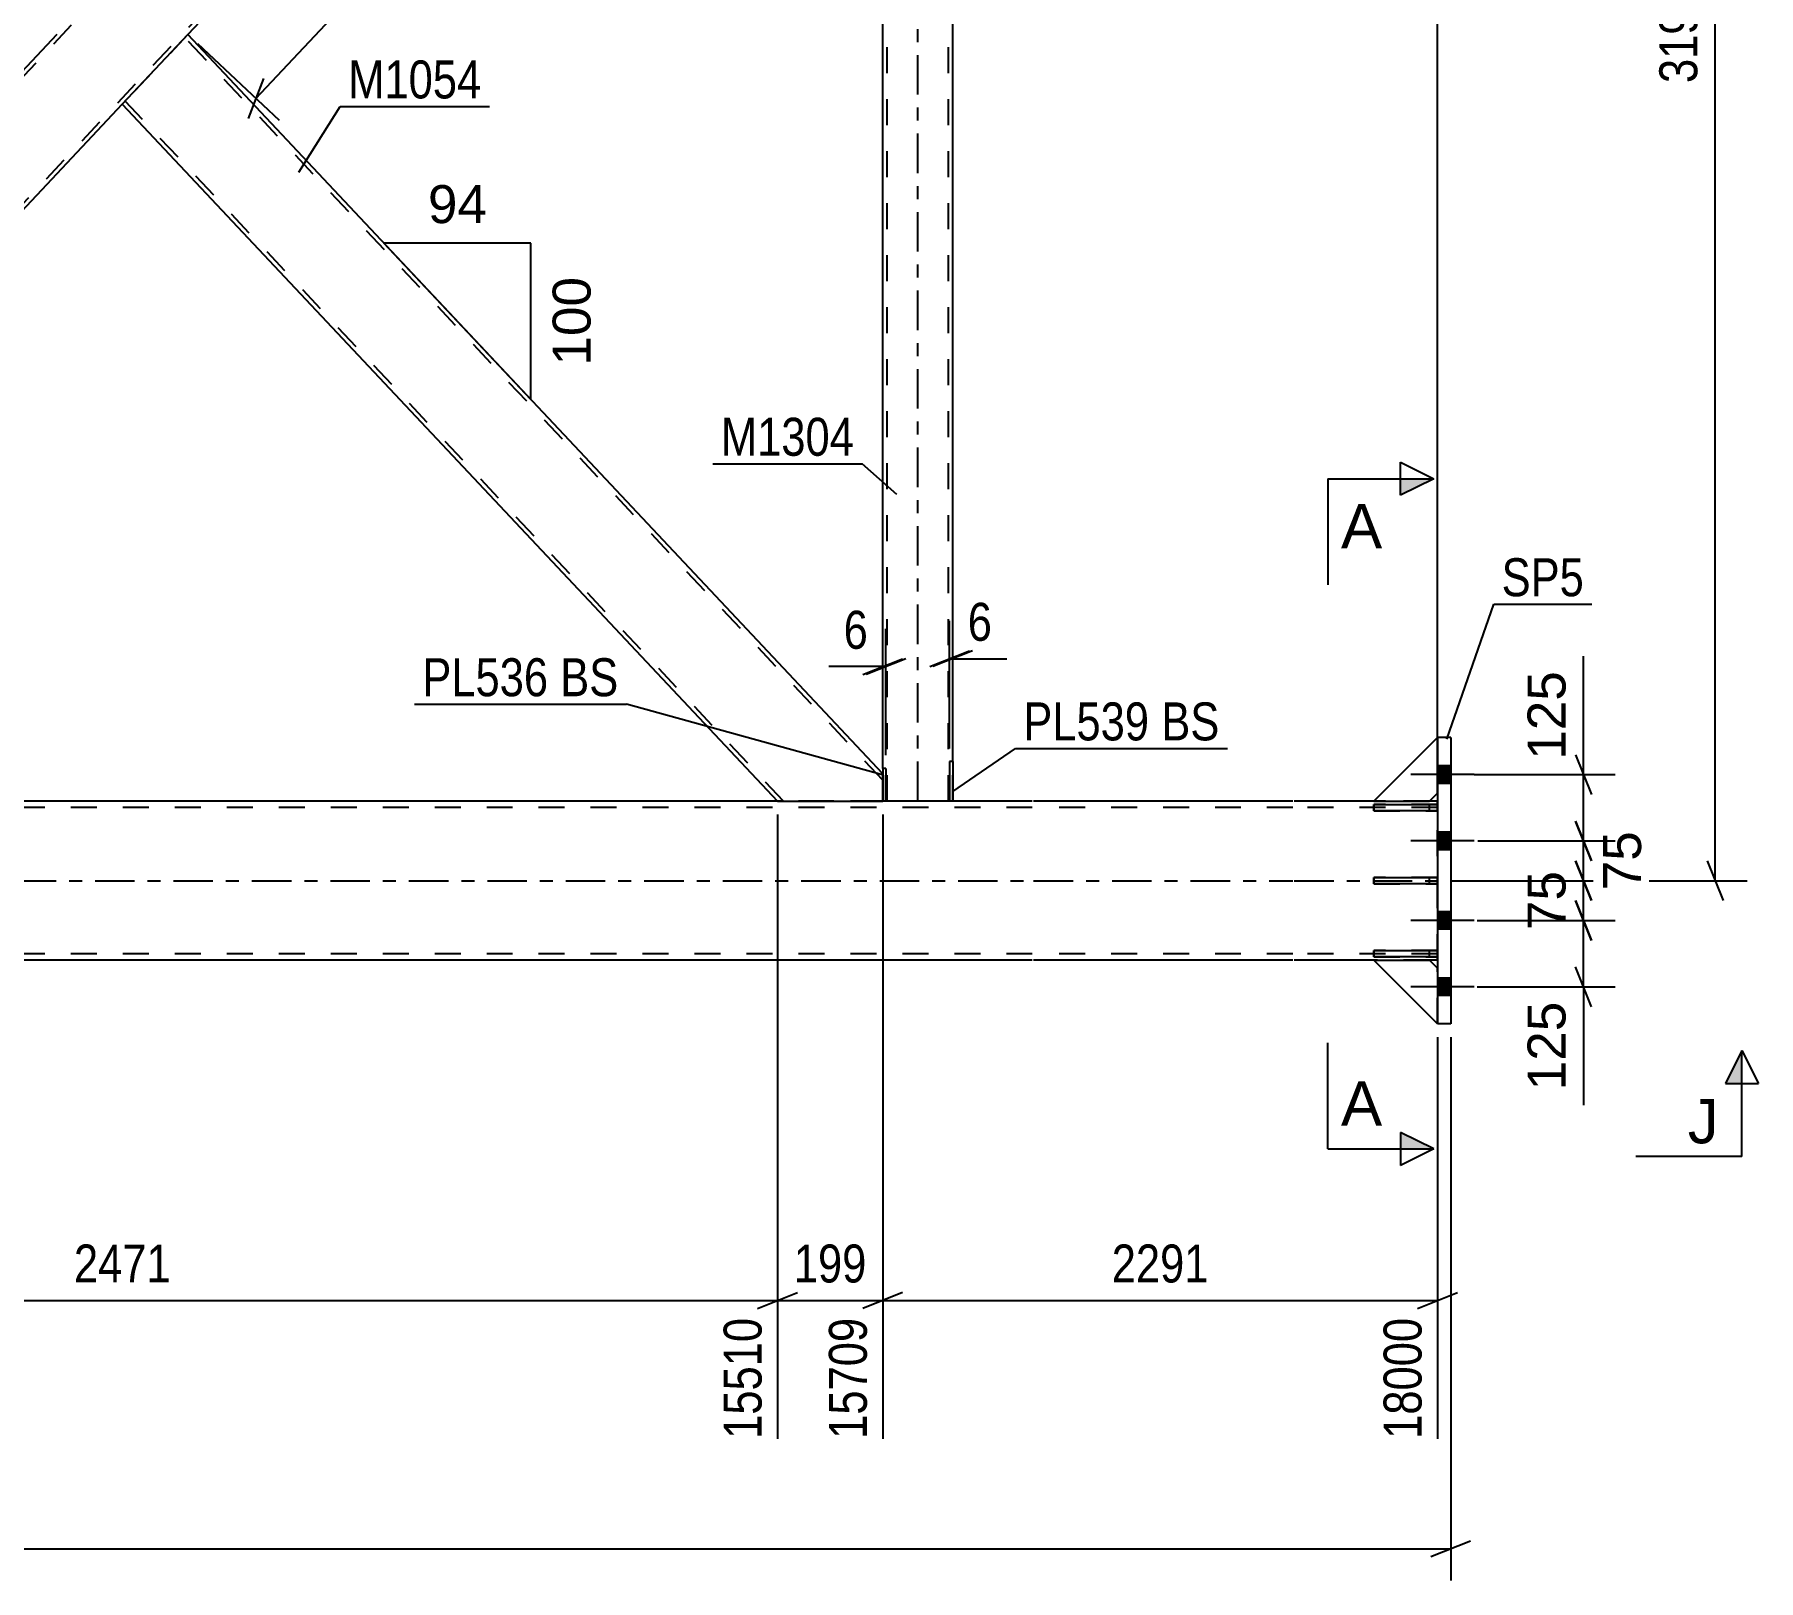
# Model space of a CAD drawing. Header units: millimetres. Extents: x -147 to 1042, y -583 to 258.
# Drawn here: x 472.8 to 602.8, y -180.4 to -63.8 of the extents above; entities that cross this region are included whole.
import ezdxf

# ---------------------------------------------------------------- set-up
doc = ezdxf.new("R2010")
doc.units = ezdxf.units.MM
doc.linetypes.add('DXK_LINE_DOT2', pattern=[3.9198, 1.9599, -1.9599])
doc.linetypes.add('DXK_LINE_DOT3', pattern=[5.9187, 2.979, -0.9799, 0.9799, -0.9799])
doc.styles.add('Arial', font='arial.ttf', dxfattribs={"height": 0.2})
doc.styles.add('Arial Narrow', font='ARIALN.TTF', dxfattribs={"height": 0.2})

# ---------------------------------------------------------------- blocks, each defined once
blk = doc.blocks.new('Part-335478933-4373 - 4163')
at = {"color": 2, "linetype": 'Continuous'}
for p, q in [((479.4, -69.05), (484.34, -63.8)), ((536.76, -119.54), (484.34, -63.8)), ((479.4, -69.05), (528.82, -121.6)), ((528.84, -121.6), (536.76, -121.6))]:
    blk.add_line(p, q, dxfattribs=at)
at = {"color": 7, "linetype": 'DXK_LINE_DOT2'}
for p, q in [((536.76, -120.01), (484.12, -64.03)), ((479.62, -68.82), (479.64, -68.8)), ((529.26, -121.6), (479.62, -68.82)), ((536.76, -121.6), (536.76, -119.54)), ((528.82, -121.6), (528.84, -121.6)), ((528.84, -121.6), (528.82, -121.6))]:
    blk.add_line(p, q, dxfattribs=at)
blk = doc.blocks.new('Part-335478933-4565 - 4163')
at = {"color": 2, "linetype": 'Continuous'}
for p, q in [((578.6, -116.8), (573.8, -121.6)), ((573.8, -121.6), (578, -121.6)), ((578, -121.6), (578.6, -121))]:
    blk.add_line(p, q, dxfattribs=at)
at = {"color": 7, "linetype": 'DXK_LINE_DOT2'}
blk.add_line((578.6, -121), (578.6, -116.8), dxfattribs=at)
blk = doc.blocks.new('Part-335478933-4378 - 4163')
at = {"color": 2, "linetype": 'Continuous'}
for p, q in [((579.6, -116.8), (578.6, -116.8)), ((578.6, -116.8), (578.6, -138.4)), ((579.6, -116.8), (579.6, -138.4)), ((579.6, -138.4), (578.6, -138.4))]:
    blk.add_line(p, q, dxfattribs=at)
blk = doc.blocks.new('Part-335478933-4298 - 4163')
at = {"color": 7, "linetype": 'DXK_LINE_DOT2'}
for p, q in [((529.26, -6), (422.05, -120)), ((528.82, -6), (528.84, -6)), ((528.84, -6), (528.82, -6)), ((536.76, -8.06), (536.76, -6)), ((536.76, -7.59), (429.55, -121.6)), ((479.4, -58.55), (474.46, -63.8)), ((484.34, -63.8), (479.4, -69.05)), ((422.05, -121.6), (422.05, -119.53)), ((425.91, -121.6), (422.05, -121.6)), ((429.99, -121.6), (429.96, -121.6)), ((429.99, -121.6), (429.96, -121.6))]:
    blk.add_line(p, q, dxfattribs=at)
at = {"color": 2, "linetype": 'Continuous'}
for p, q in [((528.82, -6), (479.4, -58.55)), ((536.76, -6), (528.84, -6)), ((536.76, -8.06), (484.34, -63.8)), ((474.46, -63.8), (422.05, -119.53)), ((479.4, -69.05), (429.99, -121.6)), ((429.11, -121.6), (425.91, -121.6)), ((429.96, -121.6), (429.11, -121.6))]:
    blk.add_line(p, q, dxfattribs=at)
blk = doc.blocks.new('Part-335478933-4313 - 4163')
at = {"color": 7, "linetype": 'DXK_LINE_DOT2'}
for p, q in [((542.04, -6), (536.76, -6)), ((536.76, -8.46), (536.76, -6)), ((537.08, -121.6), (537.08, -6)), ((541.72, -121.6), (541.72, -6)), ((542.04, -8.98), (542.04, -6)), ((536.76, -121.6), (536.76, -119.14)), ((542.04, -121.6), (542.04, -118.62)), ((542.04, -121.6), (536.76, -121.6))]:
    blk.add_line(p, q, dxfattribs=at)
at = {"color": 7, "linetype": 'DXK_LINE_DOT3'}
blk.add_line((539.4, -121.6), (539.4, -6), dxfattribs=at)
at = {"color": 2, "linetype": 'Continuous'}
for p, q in [((536.76, -119.14), (536.76, -8.46)), ((542.04, -118.62), (542.04, -8.98))]:
    blk.add_line(p, q, dxfattribs=at)
blk = doc.blocks.new('Part-335478933-4473 - 4163')
at = {"color": 7, "linetype": 'DXK_LINE_DOT2'}
for p, q in [((548.04, -122.08), (-73.1, -122.08)), ((548.04, -121.6), (-67.1, -121.6)), ((537, -121.6), (528.84, -121.6)), ((542.04, -121.6), (541.8, -121.6)), ((567.7, -121.6), (548.14, -121.6)), ((567.7, -122.08), (548.14, -122.08)), ((578.6, -121.6), (567.8, -121.6)), ((578.6, -122.08), (567.8, -122.08)), ((578, -121.6), (573.8, -121.6)), ((578.6, -133.6), (578.6, -121.6)), ((548.04, -133.12), (-73.1, -133.12)), ((567.7, -133.12), (548.14, -133.12)), ((578.6, -133.12), (567.8, -133.12)), ((578, -133.6), (573.8, -133.6))]:
    blk.add_line(p, q, dxfattribs=at)
at = {"color": 2, "linetype": 'Continuous'}
for p, q in [((528.84, -121.6), (429.96, -121.6)), ((541.8, -121.6), (537, -121.6)), ((548.04, -121.6), (542.04, -121.6)), ((567.7, -121.6), (548.14, -121.6)), ((573.8, -121.6), (567.8, -121.6)), ((578.6, -121.6), (578, -121.6)), ((548.04, -133.6), (-73.1, -133.6)), ((567.7, -133.6), (548.14, -133.6)), ((573.8, -133.6), (567.8, -133.6)), ((578.6, -133.6), (578, -133.6))]:
    blk.add_line(p, q, dxfattribs=at)
at = {"color": 7, "linetype": 'DXK_LINE_DOT3'}
for p, q in [((-73.1, -127.6), (548.04, -127.6)), ((548.14, -127.6), (567.7, -127.6)), ((567.8, -127.6), (578.6, -127.6))]:
    blk.add_line(p, q, dxfattribs=at)
blk = doc.blocks.new('Bolt-335478933-4505 - 4163')
at = {"linetype": 'Continuous'}
for points in [[(578.6, -118.94), (578.6, -120.26), (579.6, -120.26), (579.6, -118.94)], [(578.6, -118.94), (578.6, -120.26), (579.6, -120.26), (579.6, -118.94)], [(578.6, -118.94), (578.6, -120.26), (579.6, -120.26), (579.6, -118.94)], [(578.6, -123.94), (578.6, -125.26), (579.6, -125.26), (579.6, -123.94)], [(578.6, -123.94), (578.6, -125.26), (579.6, -125.26), (579.6, -123.94)], [(578.6, -129.94), (578.6, -131.26), (579.6, -131.26), (579.6, -129.94)], [(578.6, -129.94), (578.6, -131.26), (579.6, -131.26), (579.6, -129.94)], [(578.6, -134.94), (578.6, -136.26), (579.6, -136.26), (579.6, -134.94)], [(578.6, -134.94), (578.6, -136.26), (579.6, -136.26), (579.6, -134.94)], [(578.6, -134.94), (578.6, -136.26), (579.6, -136.26), (579.6, -134.94)]]:
    blk.add_hatch(color=1, dxfattribs=at).paths.add_polyline_path(points)
at = {"color": 1, "linetype": 'Continuous'}
for p, q in [((581.36, -119.6), (576.6, -119.6)), ((581.36, -119.6), (576.6, -119.6)), ((581.36, -119.6), (576.6, -119.6)), ((579.6, -118.94), (578.6, -118.94)), ((579.6, -118.94), (578.6, -118.94)), ((579.6, -118.94), (578.6, -118.94)), ((579.6, -120.26), (578.6, -120.26)), ((579.6, -120.26), (578.6, -120.26)), ((579.6, -120.26), (578.6, -120.26)), ((581.36, -124.6), (576.6, -124.6)), ((581.36, -124.6), (576.6, -124.6)), ((579.6, -123.94), (578.6, -123.94)), ((579.6, -123.94), (578.6, -123.94)), ((579.6, -125.26), (578.6, -125.26)), ((579.6, -125.26), (578.6, -125.26)), ((579.6, -129.94), (578.6, -129.94)), ((579.6, -129.94), (578.6, -129.94)), ((581.36, -130.6), (576.6, -130.6)), ((581.36, -130.6), (576.6, -130.6)), ((579.6, -131.26), (578.6, -131.26)), ((579.6, -131.26), (578.6, -131.26)), ((579.6, -134.94), (578.6, -134.94)), ((579.6, -134.94), (578.6, -134.94)), ((579.6, -134.94), (578.6, -134.94)), ((581.36, -135.6), (576.6, -135.6)), ((581.36, -135.6), (576.6, -135.6)), ((581.36, -135.6), (576.6, -135.6)), ((579.6, -136.26), (578.6, -136.26)), ((579.6, -136.26), (578.6, -136.26)), ((579.6, -136.26), (578.6, -136.26))]:
    blk.add_line(p, q, dxfattribs=at)
blk = doc.blocks.new('Part-335478933-4665 - 4163')
at = {"color": 7, "linetype": 'DXK_LINE_DOT2'}
for p, q in [((536.76, -121.6), (536.76, -119.14)), ((537, -119.14), (536.76, -119.14)), ((537, -121.6), (537, -119.14)), ((537, -121.6), (536.76, -121.6))]:
    blk.add_line(p, q, dxfattribs=at)
blk = doc.blocks.new('Part-335478933-4538 - 4163')
at = {"color": 2, "linetype": 'Continuous'}
for p, q in [((573.8, -127.36), (578.6, -127.36)), ((573.8, -127.84), (573.8, -127.36)), ((578.6, -127.36), (578.6, -127.84)), ((578.6, -127.84), (573.8, -127.84))]:
    blk.add_line(p, q, dxfattribs=at)
at = {"color": 7, "linetype": 'DXK_LINE_DOT2'}
blk.add_line((578, -127.84), (578, -127.36), dxfattribs=at)
blk = doc.blocks.new('Part-335478933-4541 - 4163')
at = {"color": 2, "linetype": 'Continuous'}
for p, q in [((573.8, -132.86), (578.6, -132.86)), ((573.8, -133.34), (573.8, -132.86)), ((578.6, -133.34), (573.8, -133.34)), ((578.6, -132.86), (578.6, -133.34))]:
    blk.add_line(p, q, dxfattribs=at)
at = {"color": 7, "linetype": 'DXK_LINE_DOT2'}
blk.add_line((578, -133.34), (578, -132.86), dxfattribs=at)
blk = doc.blocks.new('Part-335478933-4544 - 4163')
at = {"color": 2, "linetype": 'Continuous'}
for p, q in [((573.8, -121.86), (578.6, -121.86)), ((573.8, -122.34), (573.8, -121.86)), ((578.6, -121.86), (578.6, -122.34)), ((578.6, -122.34), (573.8, -122.34))]:
    blk.add_line(p, q, dxfattribs=at)
at = {"color": 7, "linetype": 'DXK_LINE_DOT2'}
blk.add_line((578, -122.34), (578, -121.86), dxfattribs=at)
blk = doc.blocks.new('Part-335478933-4547 - 4163')
at = {"color": 7, "linetype": 'DXK_LINE_DOT2'}
for p, q in [((578.6, -127.36), (573.8, -127.36)), ((573.8, -127.36), (573.8, -127.84)), ((578, -127.84), (578, -127.36)), ((578.6, -127.84), (578.6, -127.36)), ((573.8, -127.84), (578.6, -127.84))]:
    blk.add_line(p, q, dxfattribs=at)
blk = doc.blocks.new('Part-335478933-4550 - 4163')
at = {"color": 7, "linetype": 'DXK_LINE_DOT2'}
for p, q in [((578.6, -132.86), (573.8, -132.86)), ((573.8, -132.86), (573.8, -133.34)), ((573.8, -133.34), (578.6, -133.34)), ((578, -133.34), (578, -132.86)), ((578.6, -133.34), (578.6, -132.86))]:
    blk.add_line(p, q, dxfattribs=at)
blk = doc.blocks.new('Part-335478933-4553 - 4163')
at = {"color": 7, "linetype": 'DXK_LINE_DOT2'}
for p, q in [((578.6, -121.86), (573.8, -121.86)), ((573.8, -121.86), (573.8, -122.34)), ((578, -122.34), (578, -121.86)), ((578.6, -122.34), (578.6, -121.86)), ((573.8, -122.34), (578.6, -122.34))]:
    blk.add_line(p, q, dxfattribs=at)
blk = doc.blocks.new('Part-335478933-4556 - 4163')
at = {"color": 7, "linetype": 'DXK_LINE_DOT2'}
for p, q in [((573.8, -133.6), (578, -133.6)), ((578.6, -138.4), (573.8, -133.6)), ((578, -133.6), (578.6, -134.2)), ((578.6, -134.2), (578.6, -138.4))]:
    blk.add_line(p, q, dxfattribs=at)
blk = doc.blocks.new('Part-335478933-4559 - 4163')
at = {"color": 2, "linetype": 'Continuous'}
for p, q in [((573.8, -133.6), (578, -133.6)), ((578.6, -138.4), (573.8, -133.6)), ((578, -133.6), (578.6, -134.2))]:
    blk.add_line(p, q, dxfattribs=at)
at = {"color": 7, "linetype": 'DXK_LINE_DOT2'}
blk.add_line((578.6, -138.4), (578.6, -134.2), dxfattribs=at)
blk = doc.blocks.new('Part-335478933-4562 - 4163')
at = {"color": 7, "linetype": 'DXK_LINE_DOT2'}
for p, q in [((578.6, -116.8), (573.8, -121.6)), ((578.6, -121), (578.6, -116.8)), ((573.8, -121.6), (578, -121.6)), ((578, -121.6), (578.6, -121))]:
    blk.add_line(p, q, dxfattribs=at)
blk = doc.blocks.new('Part-335478933-4656 - 4163')
at = {"color": 2, "linetype": 'Continuous'}
for p, q in [((542.04, -118.62), (541.8, -118.62)), ((541.8, -118.62), (541.8, -121.6)), ((542.04, -118.62), (542.04, -121.6)), ((542.04, -121.6), (541.8, -121.6))]:
    blk.add_line(p, q, dxfattribs=at)
blk = doc.blocks.new('Part-335478933-4659 - 4163')
at = {"color": 2, "linetype": 'Continuous'}
for p, q in [((537, -119.14), (536.76, -119.14)), ((536.76, -119.14), (536.76, -121.6)), ((537, -119.14), (537, -121.6)), ((537, -121.6), (536.76, -121.6))]:
    blk.add_line(p, q, dxfattribs=at)
blk = doc.blocks.new('Part-335478933-4662 - 4163')
at = {"color": 7, "linetype": 'DXK_LINE_DOT2'}
for p, q in [((541.8, -121.6), (541.8, -118.62)), ((542.04, -118.62), (541.8, -118.62)), ((542.04, -121.6), (542.04, -118.62)), ((542.04, -121.6), (541.8, -121.6))]:
    blk.add_line(p, q, dxfattribs=at)
blk = doc.blocks.new('StraightDimension-335478933-11443 - 4163')
at = {"color": 7, "linetype": 'Continuous'}
for p, q in [((589.01, -126.1), (590.21, -129.1)), ((579.6, -127.6), (592.01, -127.6)), ((589.61, -130.6), (589.61, -127.6)), ((590.21, -132.1), (589.01, -129.1)), ((581.6, -130.6), (592.01, -130.6))]:
    blk.add_line(p, q, dxfattribs=at)
at = {"color": 0}
blk.add_wipeout([(588.86, -126.28), (584.66, -126.28), (584.66, -131.92), (588.86, -131.92)], dxfattribs=at)
at = {"color": 3, "style": 'Arial'}
blk.add_text('75', height=2.865, rotation=90.0002, dxfattribs=at).set_placement((588.26, -131.32))
blk = doc.blocks.new('StraightDimension-335478933-5385 - 4163')
at = {"color": 7, "linetype": 'Continuous'}
for p, q in [((599.55, -127.6), (599.55, 0)), ((598.95, -126.1), (600.15, -129.1)), ((580.6, -127.6), (601.95, -127.6))]:
    blk.add_line(p, q, dxfattribs=at)
at = {"color": 0}
blk.add_wipeout([(598.8, -59.54), (594.6, -59.54), (594.6, -68.06), (598.8, -68.06)], dxfattribs=at)
at = {"color": 3, "style": 'Arial Narrow'}
blk.add_text('3190', height=2.863, rotation=90.0002, dxfattribs=at).set_placement((598.2, -67.46))
blk = doc.blocks.new('StraightDimension-335478933-11442 - 4163')
at = {"color": 7, "linetype": 'Continuous'}
for p, q in [((589.01, -123.1), (590.21, -126.1)), ((581.64, -124.6), (592.46, -124.6)), ((589.61, -127.6), (589.61, -124.6)), ((590.21, -129.1), (589.01, -126.1)), ((579.6, -127.6), (592.46, -127.6))]:
    blk.add_line(p, q, dxfattribs=at)
at = {"color": 0}
blk.add_wipeout([(594.56, -123.28), (590.36, -123.28), (590.36, -128.92), (594.56, -128.92)], dxfattribs=at)
at = {"color": 3, "style": 'Arial'}
blk.add_text('75', height=2.865, rotation=90.0002, dxfattribs=at).set_placement((593.96, -128.32))
blk = doc.blocks.new('StraightDimension-335478933-11242 - 4163')
at = {"color": 7, "linetype": 'Continuous'}
for p, q in [((579.6, -139.4), (579.6, -180.36)), ((-85, -177.96), (579.6, -177.96)), ((578.1, -178.56), (581.1, -177.36))]:
    blk.add_line(p, q, dxfattribs=at)
blk = doc.blocks.new('StraightDimension-335478933-4708 - 4163')
at = {"color": 7, "linetype": 'Continuous'}
for p, q in [((541.8, -117.62), (541.8, -108.01)), ((542.04, -117.62), (542.04, -108.01)), ((540.3, -111.46), (543.3, -110.26)), ((543.54, -110.26), (540.54, -111.46)), ((541.8, -110.86), (542.04, -110.86)), ((542.04, -110.86), (546.12, -110.86)), ((542.04, -110.86), (546.12, -110.86))]:
    blk.add_line(p, q, dxfattribs=at)
at = {"color": 0}
blk.add_wipeout([(545.59, -110.11), (545.59, -105.91), (542.57, -105.91), (542.57, -110.11)], dxfattribs=at)
at = {"color": 3, "style": 'Arial Narrow'}
blk.add_text('6', height=2.86, dxfattribs=at).set_placement((543.17, -109.51))
blk = doc.blocks.new('StraightDimension-335478933-4724 - 4163')
at = {"color": 7, "linetype": 'Continuous'}
for p, q in [((536.76, -118.14), (536.76, -108.61)), ((537, -118.14), (537, -108.61)), ((536.76, -111.46), (532.68, -111.46)), ((536.76, -111.46), (532.68, -111.46)), ((535.26, -112.06), (538.26, -110.86)), ((538.5, -110.86), (535.5, -112.06)), ((536.76, -111.46), (537, -111.46))]:
    blk.add_line(p, q, dxfattribs=at)
at = {"color": 0}
blk.add_wipeout([(536.24, -110.71), (536.24, -106.51), (533.21, -106.51), (533.21, -110.71)], dxfattribs=at)
at = {"color": 3, "style": 'Arial Narrow'}
blk.add_text('6', height=2.86, dxfattribs=at).set_placement((533.81, -110.11))
blk = doc.blocks.new('StraightDimension-335478933-5127 - 4163')
at = {"color": 7, "linetype": 'Continuous'}
for p, q in [((536.76, -122.6), (536.76, -169.68)), ((578.6, -139.4), (578.6, -169.68)), ((538.26, -158.64), (535.26, -159.84)), ((577.1, -159.84), (580.1, -158.64)), ((536.76, -159.24), (578.6, -159.24))]:
    blk.add_line(p, q, dxfattribs=at)
at = {"color": 0}
blk.add_wipeout([(561.94, -158.49), (561.94, -154.29), (553.43, -154.29), (553.43, -158.49)], dxfattribs=at)
at = {"color": 3, "style": 'Arial Narrow'}
blk.add_text('2291', height=2.863, dxfattribs=at).set_placement((554.03, -157.89))
at = {"color": 0, "linetype": 'Continuous'}
blk.add_wipeout([(578, -159.94), (573.8, -159.94), (573.8, -170.28), (578, -170.28)], dxfattribs=at)
at = {"color": 3, "linetype": 'Continuous', "style": 'Arial Narrow'}
blk.add_text('18000', height=2.863, rotation=90.0002, dxfattribs=at).set_placement((577.4, -169.68))
blk = doc.blocks.new('StraightDimension-335478933-5068 - 4163')
at = {"color": 7, "linetype": 'Continuous'}
for p, q in [((429.99, -122.6), (429.99, -169.68)), ((528.82, -122.6), (528.82, -169.68)), ((431.49, -158.64), (428.49, -159.84)), ((527.32, -159.84), (530.32, -158.64)), ((429.99, -159.24), (528.82, -159.24))]:
    blk.add_line(p, q, dxfattribs=at)
at = {"color": 0}
blk.add_wipeout([(483.66, -158.49), (483.66, -154.29), (475.15, -154.29), (475.15, -158.49)], dxfattribs=at)
at = {"color": 3, "style": 'Arial Narrow'}
blk.add_text('2471', height=2.863, dxfattribs=at).set_placement((475.75, -157.89))
at = {"color": 0, "linetype": 'Continuous'}
blk.add_wipeout([(528.22, -159.94), (524.02, -159.94), (524.02, -170.28), (528.22, -170.28)], dxfattribs=at)
at = {"color": 3, "linetype": 'Continuous', "style": 'Arial Narrow'}
blk.add_text('15510', height=2.863, rotation=90.0002, dxfattribs=at).set_placement((527.62, -169.68))
blk = doc.blocks.new('StraightDimension-335478933-5098 - 4163')
at = {"color": 7, "linetype": 'Continuous'}
for p, q in [((528.82, -122.6), (528.82, -169.68)), ((536.76, -122.6), (536.76, -169.68)), ((527.32, -159.84), (530.32, -158.64)), ((538.26, -158.64), (535.26, -159.84)), ((528.82, -159.24), (536.76, -159.24))]:
    blk.add_line(p, q, dxfattribs=at)
at = {"color": 0}
blk.add_wipeout([(536.13, -158.49), (536.13, -154.29), (529.45, -154.29), (529.45, -158.49)], dxfattribs=at)
at = {"color": 0, "linetype": 'Continuous'}
blk.add_wipeout([(536.16, -159.94), (531.96, -159.94), (531.96, -170.28), (536.16, -170.28)], dxfattribs=at)
at = {"color": 3, "style": 'Arial Narrow'}
blk.add_text('199', height=2.863, dxfattribs=at).set_placement((530.05, -157.89))
at = {"color": 3, "linetype": 'Continuous', "style": 'Arial Narrow'}
blk.add_text('15709', height=2.863, rotation=90.0002, dxfattribs=at).set_placement((535.56, -169.68))
blk = doc.blocks.new('StraightDimension-335478933-5156 - 4163')
at = {"linetype": 'Continuous'}
for points in [[(558.04, -60.66), (557.84, -60.51), (559.84, -59.01), (560.04, -59.16)], [(579.5, -59.01), (579.7, -59.16), (577.7, -60.66), (577.5, -60.51)]]:
    blk.add_hatch(color=7, dxfattribs=at).paths.add_polyline_path(points)
at = {"color": 7, "linetype": 'Continuous'}
for p, q in [((558.94, -7), (558.94, -62.24)), ((578.6, -120.6), (578.6, -57.14)), ((558.94, -59.84), (578.6, -59.84))]:
    blk.add_line(p, q, dxfattribs=at)
at = {"color": 0}
blk.add_wipeout([(572.71, -59.24), (572.71, -55.04), (564.84, -55.04), (564.84, -59.24)], dxfattribs=at)
at = {"color": 3, "style": 'Arial'}
blk.add_text('600', height=2.865, dxfattribs=at).set_placement((565.44, -58.64))
blk = doc.blocks.new('AngleDimension-335478933-5171 - 4163')
at = {"color": 7, "linetype": 'Continuous'}
for p, q in [((502.99, -79.52), (499.12, -79.52)), ((510.22, -79.52), (499.12, -79.52)), ((510.22, -91.32), (499.12, -79.52)), ((510.22, -91.32), (510.22, -79.52))]:
    blk.add_line(p, q, dxfattribs=at)
at = {"color": 0}
for points in [[(507.49, -78.62), (507.49, -74.42), (501.85, -74.42), (501.85, -78.62)], [(515.32, -81.48), (511.12, -81.48), (511.12, -89.36), (515.32, -89.36)]]:
    blk.add_wipeout(points, dxfattribs=at)
at = {"color": 3, "style": 'Arial'}
blk.add_text('94', height=2.865, dxfattribs=at).set_placement((502.45, -78.02))
blk.add_text('100', height=2.865, rotation=90.0002, dxfattribs=at).set_placement((514.72, -88.76))
blk = doc.blocks.new('StraightDimension-335478933-5233 - 4163')
at = {"color": 7, "linetype": 'Continuous'}
for p, q in [((537.49, -8.75), (543.64, -14.53)), ((541.3, -14.39), (542.48, -11.38)), ((489.47, -68.62), (541.89, -12.89)), ((485.07, -64.49), (491.22, -70.27)), ((490.06, -67.12), (488.88, -70.13))]:
    blk.add_line(p, q, dxfattribs=at)
at = {"color": 0}
blk.add_wipeout([(518.05, -37.14), (514.99, -34.26), (509.16, -40.46), (512.22, -43.34)], dxfattribs=at)
at = {"color": 3, "style": 'Arial Narrow'}
blk.add_text('1913', height=2.863, rotation=46.7591, dxfattribs=at).set_placement((512.19, -42.49))
blk = doc.blocks.new('StraightDimension-335478933-11441 - 4163')
at = {"color": 7, "linetype": 'Continuous'}
for p, q in [((589.61, -119.6), (589.61, -110.68)), ((589.61, -119.6), (589.61, -110.68)), ((589.01, -118.1), (590.21, -121.1)), ((581.37, -119.6), (592.01, -119.6)), ((589.61, -124.6), (589.61, -119.6)), ((590.21, -126.1), (589.01, -123.1)), ((581.64, -124.6), (592.01, -124.6))]:
    blk.add_line(p, q, dxfattribs=at)
at = {"color": 0}
blk.add_wipeout([(588.86, -111.2), (584.66, -111.2), (584.66, -119.08), (588.86, -119.08)], dxfattribs=at)
at = {"color": 3, "style": 'Arial'}
blk.add_text('125', height=2.865, rotation=90.0002, dxfattribs=at).set_placement((588.26, -118.48))
blk = doc.blocks.new('StraightDimension-335478933-11444 - 4163')
at = {"color": 7, "linetype": 'Continuous'}
for p, q in [((589.01, -129.1), (590.21, -132.1)), ((581.6, -130.6), (592.01, -130.6)), ((589.61, -135.6), (589.61, -130.6)), ((590.21, -137.1), (589.01, -134.1)), ((581.6, -135.6), (592.01, -135.6)), ((589.61, -135.6), (589.61, -144.52)), ((589.61, -135.6), (589.61, -144.52))]:
    blk.add_line(p, q, dxfattribs=at)
at = {"color": 0}
blk.add_wipeout([(588.86, -136.13), (584.66, -136.13), (584.66, -144), (588.86, -144)], dxfattribs=at)
at = {"color": 3, "style": 'Arial'}
blk.add_text('125', height=2.865, rotation=90.0002, dxfattribs=at).set_placement((588.26, -143.4))
blk = doc.blocks.new('Mark-335478933-4369 - 4163')
at = {"color": 0}
blk.add_wipeout([(506.49, -68.62), (506.49, -65.62), (496.44, -65.62), (496.44, -68.62)], dxfattribs=at)
blk.add_wipeout([(506.49, -68.62), (506.49, -65.62), (496.44, -65.62), (496.44, -68.62)], dxfattribs=at)
at = {"color": 30, "linetype": 'Continuous'}
for p, q in [((492.71, -74.17), (495.84, -69.22)), ((495.84, -69.22), (507.09, -69.22))]:
    blk.add_line(p, q, dxfattribs=at)
at = {"color": 3, "style": 'Arial Narrow'}
blk.add_text('M1054', height=2.863, dxfattribs=at).set_placement((496.44, -68.62))
blk = doc.blocks.new('Mark-335478933-4374 - 4163')
at = {"color": 0}
blk.add_wipeout([(589.65, -106.15), (589.65, -103.15), (583.44, -103.15), (583.44, -106.15)], dxfattribs=at)
blk.add_wipeout([(589.65, -106.15), (589.65, -103.15), (583.44, -103.15), (583.44, -106.15)], dxfattribs=at)
at = {"color": 30, "linetype": 'Continuous'}
for p, q in [((579.31, -116.93), (582.84, -106.75)), ((582.84, -106.75), (590.25, -106.75))]:
    blk.add_line(p, q, dxfattribs=at)
at = {"color": 3, "style": 'Arial Narrow'}
blk.add_text('SP5', height=2.863, dxfattribs=at).set_placement((583.44, -106.15))
blk = doc.blocks.new('Mark-335478933-4309 - 4163')
at = {"color": 0}
blk.add_wipeout([(534.6, -95.56), (534.6, -92.56), (524.55, -92.56), (524.55, -95.56)], dxfattribs=at)
blk.add_wipeout([(534.6, -95.56), (534.6, -92.56), (524.55, -92.56), (524.55, -95.56)], dxfattribs=at)
at = {"color": 30, "linetype": 'Continuous'}
for p in [(523.95, -96.16), (537.83, -98.47)]:
    blk.add_line(p, (535.2, -96.16), dxfattribs=at)
at = {"color": 3, "style": 'Arial Narrow'}
blk.add_text('M1304', height=2.863, dxfattribs=at).set_placement((524.55, -95.56))
blk = doc.blocks.new('MarkSet-335478933-12807 - 4163')
at = {"color": 0}
for points in [[(511.53, -113.69), (511.53, -110.69), (502.03, -110.69), (502.03, -113.69)], [(516.82, -113.69), (516.82, -110.69), (512.43, -110.69), (512.43, -113.69)]]:
    blk.add_wipeout(points, dxfattribs=at)
for points in [[(511.53, -113.69), (511.53, -110.69), (502.03, -110.69), (502.03, -113.69)], [(516.82, -113.69), (516.82, -110.69), (512.43, -110.69), (512.43, -113.69)]]:
    blk.add_wipeout(points, dxfattribs=at)
at = {"color": 30, "linetype": 'Continuous'}
for p in [(501.43, -114.29), (536.82, -119.64)]:
    blk.add_line(p, (517.42, -114.29), dxfattribs=at)
at = {"color": 3, "style": 'Arial Narrow'}
for s, p in [('PL536', (502.03, -113.69)), ('BS', (512.43, -113.69))]:
    blk.add_text(s, height=2.863, dxfattribs=at).set_placement(p)
blk = doc.blocks.new('SectionMark-335478933-5675 - 4163')
at = {"linetype": 'Continuous'}
blk.add_hatch(color=6, dxfattribs=at).paths.add_polyline_path([(601.57, -142.9), (600.32, -142.9), (601.57, -140.4)])
at = {"color": 6, "linetype": 'Continuous'}
for p, q in [((601.57, -140.4), (600.32, -142.9)), ((601.57, -148.4), (601.57, -140.4)), ((601.57, -140.4), (602.82, -142.9)), ((600.32, -142.9), (602.82, -142.9)), ((601.57, -148.4), (593.57, -148.4))]:
    blk.add_line(p, q, dxfattribs=at)
at = {"color": 0, "linetype": 'Continuous'}
blk.add_wipeout([(599.82, -147.4), (599.82, -143.9), (597.48, -143.9), (597.48, -147.4)], dxfattribs=at)
at = {"color": 3, "linetype": 'Continuous', "style": 'Arial'}
blk.add_text('J', height=3.34, dxfattribs=at).set_placement((597.48, -147.4))
blk = doc.blocks.new('SectionMark-335478933-5691 - 4163')
at = {"linetype": 'Continuous'}
for points in [[(575.82, -98.54), (575.82, -97.29), (578.32, -97.29)], [(575.82, -147.82), (575.82, -146.57), (578.32, -147.82)]]:
    blk.add_hatch(color=6, dxfattribs=at).paths.add_polyline_path(points)
at = {"color": 6, "linetype": 'Continuous'}
for p, q in [((575.82, -98.54), (575.82, -96.04)), ((575.82, -96.04), (578.32, -97.29)), ((570.32, -97.29), (570.32, -105.29)), ((570.32, -97.29), (578.32, -97.29)), ((578.32, -97.29), (575.82, -98.54)), ((570.32, -147.82), (570.32, -139.82)), ((578.32, -147.82), (575.82, -146.57)), ((575.82, -146.57), (575.82, -149.07)), ((570.32, -147.82), (578.32, -147.82)), ((578.32, -147.82), (575.82, -149.07))]:
    blk.add_line(p, q, dxfattribs=at)
at = {"color": 0, "linetype": 'Continuous'}
for points in [[(574.43, -102.54), (574.43, -99.04), (571.32, -99.04), (571.32, -102.54)], [(574.43, -146.07), (574.43, -142.57), (571.32, -142.57), (571.32, -146.07)]]:
    blk.add_wipeout(points, dxfattribs=at)
at = {"color": 3, "linetype": 'Continuous', "style": 'Arial'}
for p in [(571.32, -102.54), (571.32, -146.07)]:
    blk.add_text('A', height=3.34, dxfattribs=at).set_placement(p)
blk = doc.blocks.new('MarkSet-335478933-12865 - 4163')
at = {"color": 0}
for points in [[(556.87, -117.02), (556.87, -114.02), (547.36, -114.02), (547.36, -117.02)], [(562.15, -117.02), (562.15, -114.02), (557.77, -114.02), (557.77, -117.02)]]:
    blk.add_wipeout(points, dxfattribs=at)
for points in [[(556.87, -117.02), (556.87, -114.02), (547.36, -114.02), (547.36, -117.02)], [(562.15, -117.02), (562.15, -114.02), (557.77, -114.02), (557.77, -117.02)]]:
    blk.add_wipeout(points, dxfattribs=at)
at = {"color": 30, "linetype": 'Continuous'}
for p, q in [((542.04, -120.87), (546.76, -117.62)), ((546.76, -117.62), (562.75, -117.62))]:
    blk.add_line(p, q, dxfattribs=at)
at = {"color": 3, "style": 'Arial Narrow'}
for s, p in [('PL539', (547.36, -117.02)), ('BS', (557.77, -117.02))]:
    blk.add_text(s, height=2.863, dxfattribs=at).set_placement(p)

msp = doc.modelspace()

# ---------------------------------------------------------------- block references
for name in ['Part-335478933-4298 - 4163', 'Part-335478933-4313 - 4163', 'Part-335478933-4373 - 4163', 'Part-335478933-4565 - 4163', 'Part-335478933-4562 - 4163', 'Part-335478933-4378 - 4163', 'Part-335478933-4665 - 4163', 'Part-335478933-4659 - 4163', 'Part-335478933-4656 - 4163', 'Part-335478933-4662 - 4163', 'Bolt-335478933-4505 - 4163', 'Part-335478933-4473 - 4163', 'Part-335478933-4544 - 4163', 'Part-335478933-4553 - 4163', 'Part-335478933-4538 - 4163', 'Part-335478933-4547 - 4163', 'Part-335478933-4541 - 4163', 'Part-335478933-4550 - 4163', 'Part-335478933-4556 - 4163', 'Part-335478933-4559 - 4163', 'StraightDimension-335478933-11242 - 4163']:
    msp.add_blockref(name, (0, 0))

# ---------------------------------------------------------------- next in the draw order: block references
for name in ['StraightDimension-335478933-5233 - 4163', 'AngleDimension-335478933-5171 - 4163', 'Mark-335478933-4309 - 4163', 'StraightDimension-335478933-4724 - 4163', 'StraightDimension-335478933-4708 - 4163', 'StraightDimension-335478933-5068 - 4163', 'StraightDimension-335478933-11443 - 4163']:
    msp.add_blockref(name, (0, 0))

# ---------------------------------------------------------------- next in the draw order: block references
for name in ['StraightDimension-335478933-5385 - 4163', 'Mark-335478933-4369 - 4163', 'MarkSet-335478933-12807 - 4163']:
    msp.add_blockref(name, (0, 0))

# ---------------------------------------------------------------- next in the draw order: block references
for name in ['StraightDimension-335478933-5156 - 4163', 'StraightDimension-335478933-11442 - 4163']:
    msp.add_blockref(name, (0, 0))

# ---------------------------------------------------------------- next in the draw order: block references
for name in ['StraightDimension-335478933-11441 - 4163', 'MarkSet-335478933-12865 - 4163', 'StraightDimension-335478933-5127 - 4163', 'StraightDimension-335478933-11444 - 4163']:
    msp.add_blockref(name, (0, 0))

# ---------------------------------------------------------------- next in the draw order: block references
for name in ['Mark-335478933-4374 - 4163', 'StraightDimension-335478933-5098 - 4163']:
    msp.add_blockref(name, (0, 0))

# ---------------------------------------------------------------- next in the draw order: block references
msp.add_blockref('SectionMark-335478933-5675 - 4163', (0, 0))

# ---------------------------------------------------------------- next in the draw order: block references
msp.add_blockref('SectionMark-335478933-5691 - 4163', (0, 0))

doc.saveas('drawing.dxf')
